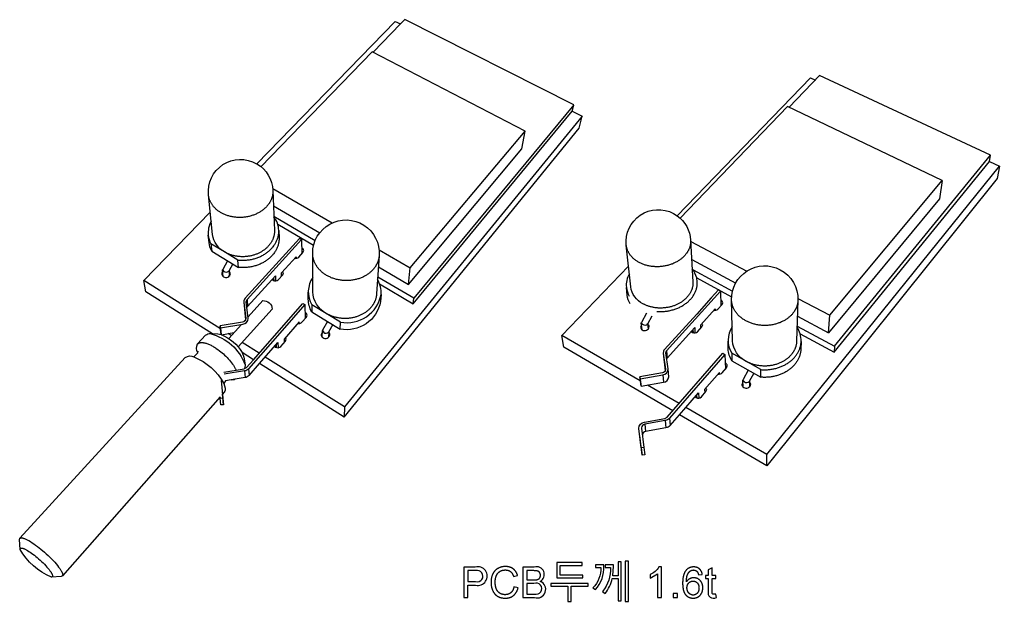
# Model space of a CAD drawing. Header units: millimetres. Extents: x 1 to 126, y -24 to 75.
# Drawn here: x 0.6 to 80.4, y 27.7 to 75 of the extents above; entities that cross this region are included whole.
import ezdxf

# ---------------------------------------------------------------- set-up
doc = ezdxf.new("R2010")
doc.units = ezdxf.units.MM
doc.header["$MEASUREMENT"] = 0
doc.layers.add('PCB도면', color=18, linetype='Continuous', true_color=0x000000)

msp = doc.modelspace()

# ---------------------------------------------------------------- linework, layer by layer
at = {"layer": 'PCB도면', "color": 18, "lineweight": -3, "true_color": 0x000000}
for p, q in [((66.973, 48.456), (79.691, 64.015)), ((79.604, 63.502), (80.413, 63.124)), ((21.209, 61.29), (26.051, 58.501)), ((21.27, 59.885), (25.035, 57.697)), ((21.305, 59.039), (24.671, 57.072)), ((21.618, 58.392), (24.541, 56.679)), ((23.562, 57.145), (23.577, 55.997)), ((55.262, 57), (59.827, 54.573)), ((17.959, 55.162), (17.624, 54.566)), ((55.343, 55.532), (58.926, 53.608)), ((17.177, 54.132), (17.125, 54.673)), ((17.637, 54.588), (17.674, 54.178)), ((55.453, 54.675), (58.666, 52.941)), ((16.949, 49.884), (10.708, 53.807)), ((21.192, 53.933), (21.196, 53.857)), ((21.28, 54.031), (21.29, 53.799)), ((55.752, 54.029), (58.595, 52.489)), ((57.68, 52.952), (57.719, 51.759)), ((18.851, 52.062), (18.994, 50.622)), ((19.119, 52.264), (19.161, 51.693)), ((32.663, 51.921), (32.712, 52.375)), ((64.001, 52.353), (66.586, 50.978)), ((23.834, 51.848), (23.845, 50.712)), ((18.861, 50.469), (18.99, 50.612)), ((51.295, 49.806), (51.239, 50.362)), ((52.1, 50.916), (51.746, 50.262)), ((63.958, 50.906), (66.501, 49.541)), ((17.03, 49.404), (18.05, 49.57)), ((17.625, 49.099), (18.652, 50.237)), ((25.246, 49.2), (25.251, 49.733)), ((26.11, 50.221), (25.755, 49.598)), ((55.351, 49.715), (55.356, 49.62)), ((55.439, 49.814), (55.453, 49.564)), ((17.832, 49.329), (17.572, 49.492)), ((20.103, 47.902), (18.728, 48.766)), ((51.158, 45.633), (44.769, 49.348)), ((64.185, 49.462), (66.942, 47.969)), ((19.634, 47.368), (18.722, 47.944)), ((21.387, 48.479), (21.389, 48.428)), ((21.477, 48.583), (21.487, 48.366)), ((53.297, 48.099), (53.347, 47.487)), ((27.053, 43.533), (20.605, 47.586)), ((53.031, 47.896), (53.193, 46.471)), ((53.081, 47.301), (53.081, 47.301)), ((58.052, 47.793), (58.088, 46.599)), ((18.911, 46.45), (18.956, 45.905)), ((27.022, 42.701), (20.136, 47.051)), ((52.99, 46.132), (53.042, 45.525)), ((57.446, 46.146), (57.446, 46.145)), ((59.53, 45.15), (59.522, 45.705)), ((60.403, 46.265), (60.034, 45.581)), ((60.043, 45.598), (60.047, 45.157)), ((54.315, 43.798), (51.744, 45.293)), ((17.144, 44.239), (16.929, 44.216)), ((55.647, 44.387), (55.651, 44.313)), ((55.739, 44.492), (55.752, 44.253)), ((61.459, 39.644), (54.861, 43.48)), ((53.194, 42.415), (53.246, 41.818)), ((61.453, 38.723), (54.341, 42.881)), ((51.527, 42.11), (51.591, 41.515)), ((51.235, 40.186), (51.301, 39.597))]:
    msp.add_line(p, q, dxfattribs=at)
for points in [[(45.729, 68.104), (31.958, 75.048), (31.615, 74.693), (29.394, 72.396)], [(19.926, 63.299), (31.196, 74.905), (31.615, 74.693)], [(29.875, 56.299), (32.4, 54.845), (41.775, 65.975), (29.31, 72.439), (20.248, 63.073)], [(54.165, 59.082), (65.014, 70.321), (65.419, 70.132)], [(63.933, 50.098), (66.973, 48.456), (66.942, 47.969), (79.604, 63.503), (79.691, 64.015), (65.768, 70.496), (63.292, 67.918)], [(29.916, 53.53), (32.663, 51.921), (45.614, 67.607), (45.729, 68.104), (32.712, 52.375), (29.763, 54.098)], [(75.739, 61.961), (63.15, 67.986), (54.398, 58.893)], [(45.614, 67.607), (46.414, 67.202), (27.053, 43.533), (27.022, 42.701), (46.177, 66.226), (46.414, 67.202)], [(32.264, 53.497), (41.497, 64.539), (41.775, 65.975)], [(16.29, 49.481), (10.872, 52.902), (10.708, 53.807), (16.119, 59.379)], [(18.371, 55.477), (17.267, 56.144), (16.173, 56.805), (16.236, 56.206), (18.418, 54.883)], [(21.93, 54.175), (21.921, 54.437), (23.105, 55.746), (23.108, 55.618)], [(29.819, 54.918), (32.264, 53.497), (32.4, 54.845)], [(53.794, 43.201), (44.933, 48.382), (44.769, 49.348), (50.198, 54.973)], [(19.11, 51.611), (19.161, 51.693), (21.43, 54.195), (21.447, 53.777)], [(56.091, 49.942), (56.078, 50.2), (57.248, 51.503), (57.253, 51.379)], [(23.362, 50.308), (23.359, 50.445), (22.137, 49.048), (22.147, 48.767)], [(53.305, 47.425), (53.347, 47.487), (55.588, 49.979), (55.612, 49.545)], [(19.288, 46.083), (20.136, 47.051), (21.631, 48.758), (21.648, 48.343)], [(64.26, 48.858), (64.237, 48.234), (64.234, 48.175), (64.229, 48.116), (64.223, 48.056), (64.214, 47.997), (64.204, 47.937), (64.191, 47.878), (64.177, 47.819), (64.16, 47.759), (64.142, 47.7), (64.122, 47.641), (64.1, 47.583), (64.076, 47.525), (64.05, 47.467), (64.022, 47.41), (63.992, 47.353), (63.961, 47.297), (63.927, 47.241), (63.892, 47.186), (63.855, 47.132), (63.817, 47.079), (63.776, 47.027), (63.735, 46.976), (63.691, 46.925), (63.646, 46.876), (63.6, 46.828), (63.552, 46.78), (63.503, 46.734), (63.452, 46.689), (63.4, 46.646), (63.348, 46.603), (63.294, 46.562), (63.239, 46.522), (63.182, 46.483), (63.125, 46.445), (63.066, 46.409), (63.005, 46.373), (62.943, 46.338), (62.88, 46.305), (62.815, 46.272), (62.75, 46.241), (62.683, 46.211), (62.615, 46.183), (62.545, 46.156), (62.475, 46.13), (62.404, 46.106), (62.333, 46.083), (62.26, 46.062), (62.187, 46.042), (62.113, 46.024), (62.038, 46.008), (61.963, 45.993), (61.888, 45.979), (61.812, 45.967), (61.736, 45.957), (61.66, 45.948), (61.584, 45.941), (61.508, 45.936), (61.431, 45.932), (61.355, 45.93), (61.28, 45.929), (61.204, 45.93), (61.129, 45.932), (61.054, 45.936), (60.98, 45.942)], [(14.794, 47.595), (15.106, 47.935), (15.144, 48.066)], [(57.608, 46.194), (57.603, 46.327), (56.397, 44.934), (56.411, 44.658)], [(17.001, 45.686), (17.144, 44.239), (17.203, 43.704), (17.118, 44.575)], [(17.203, 43.704), (16.99, 43.681), (16.929, 44.216), (16.916, 44.346), (4.067, 29.764)], [(53.578, 42.001), (54.341, 42.881), (55.892, 44.669), (55.916, 44.234)]]:
    msp.add_lwpolyline(points, dxfattribs=at)
for points in [[(17.267, 56.144, -0.236445), (16.309, 57.545), (15.975, 60.773, -0.612074), (19.888, 63.32), (19.925, 63.298, -0.253881), (21.22, 61.129), (21.351, 57.894), (21.352, 57.849), (21.352, 57.804), (21.351, 57.759), (21.348, 57.713), (21.344, 57.668), (21.339, 57.624), (21.333, 57.579), (21.325, 57.535), (21.316, 57.49), (21.307, 57.446), (21.296, 57.403), (21.283, 57.36), (21.27, 57.317), (21.256, 57.274), (21.24, 57.232), (21.224, 57.19), (21.206, 57.149), (21.188, 57.108), (21.168, 57.068), (21.148, 57.028), (21.127, 56.989), (21.104, 56.951), (21.081, 56.913), (21.057, 56.875), (21.033, 56.838), (21.007, 56.802), (20.981, 56.767), (20.955, 56.732), (20.927, 56.697), (20.899, 56.664), (20.87, 56.631), (20.841, 56.599), (20.807, 56.562), (20.771, 56.526), (20.734, 56.49), (20.695, 56.454), (20.655, 56.419), (20.614, 56.384), (20.571, 56.35), (20.528, 56.316), (20.482, 56.283), (20.436, 56.251), (20.388, 56.219), (20.339, 56.188), (20.289, 56.157), (20.238, 56.127), (20.185, 56.099), (20.132, 56.071), (20.077, 56.044), (20.021, 56.018), (19.964, 55.993), (19.906, 55.969), (19.847, 55.946), (19.787, 55.924), (19.727, 55.903), (19.666, 55.884), (19.603, 55.866), (19.541, 55.849), (19.477, 55.833), (19.413, 55.818), (19.349, 55.805), (19.284, 55.794), (19.219, 55.783), (19.153, 55.774), (19.087, 55.766), (19.021, 55.76), (18.955, 55.755), (18.889, 55.751), (18.823, 55.749), (18.757, 55.748), (18.692, 55.749), (18.626, 55.751), (18.561, 55.754), (18.496, 55.759), (18.432, 55.765), (18.368, 55.772), (18.305, 55.781), (18.242, 55.79), (18.18, 55.801), (18.119, 55.814), (18.058, 55.827), (17.999, 55.841), (17.94, 55.857), (17.882, 55.874), (17.825, 55.891), (17.769, 55.91), (17.713, 55.93), (17.659, 55.95), (17.606, 55.972), (17.555, 55.994), (17.504, 56.017), (17.454, 56.041), (17.406, 56.066), (17.358, 56.091), (17.312, 56.117)], [(54.165, 59.082, -0.227068), (55.257, 57.09), (55.257, 57.09), (55.443, 53.701), (55.444, 53.658), (55.445, 53.614), (55.444, 53.57), (55.442, 53.527), (55.439, 53.483), (55.435, 53.44), (55.429, 53.397), (55.422, 53.353), (55.414, 53.311), (55.405, 53.268), (55.394, 53.226), (55.383, 53.184), (55.37, 53.142), (55.356, 53.101), (55.342, 53.06), (55.326, 53.019), (55.309, 52.979), (55.291, 52.939), (55.272, 52.9), (55.253, 52.861), (55.232, 52.823), (55.211, 52.785), (55.188, 52.748), (55.165, 52.711), (55.141, 52.675), (55.116, 52.64), (55.091, 52.605), (55.065, 52.571), (55.038, 52.537), (55.011, 52.504), (54.983, 52.472), (54.954, 52.44), (54.92, 52.404), (54.885, 52.368), (54.848, 52.332), (54.81, 52.296), (54.77, 52.261), (54.73, 52.227), (54.687, 52.192), (54.644, 52.159), (54.599, 52.125), (54.553, 52.093), (54.506, 52.061), (54.457, 52.029), (54.407, 51.999), (54.356, 51.969), (54.304, 51.94), (54.251, 51.911), (54.196, 51.884), (54.14, 51.858), (54.083, 51.832), (54.026, 51.807), (53.967, 51.784), (53.907, 51.761), (53.847, 51.74), (53.785, 51.72), (53.723, 51.701), (53.66, 51.683), (53.597, 51.666), (53.533, 51.651), (53.468, 51.637), (53.403, 51.624), (53.338, 51.613), (53.272, 51.602), (53.206, 51.594), (53.14, 51.586), (53.074, 51.58), (53.007, 51.575), (52.941, 51.572), (52.875, 51.569), (52.809, 51.569), (52.743, 51.569), (52.677, 51.571), (52.612, 51.574), (52.547, 51.579), (52.483, 51.584), (52.419, 51.591), (52.356, 51.6), (52.293, 51.609), (52.231, 51.62), (52.17, 51.631), (52.11, 51.644), (52.05, 51.658), (51.992, 51.673), (51.934, 51.689), (51.877, 51.706), (51.821, 51.724), (51.767, 51.743), (51.713, 51.763), (51.66, 51.784), (51.609, 51.805), (51.559, 51.827), (51.509, 51.85), (51.461, 51.874), (51.414, 51.898), (51.369, 51.923, -0.244946), (50.376, 53.296), (50.017, 56.681, -0.600127), (53.854, 59.273)], [(24.463, 56.026), (24.463, 56.027, -1.034409), (29.881, 55.853), (29.671, 52.722), (29.668, 52.683), (29.664, 52.645), (29.659, 52.606), (29.654, 52.568), (29.647, 52.529), (29.64, 52.491), (29.632, 52.454), (29.623, 52.416), (29.614, 52.379), (29.604, 52.342), (29.592, 52.305), (29.581, 52.269), (29.568, 52.233), (29.555, 52.197), (29.541, 52.162), (29.526, 52.127), (29.511, 52.092), (29.495, 52.058), (29.478, 52.024), (29.461, 51.991), (29.443, 51.958), (29.425, 51.925), (29.406, 51.893), (29.386, 51.861), (29.366, 51.83), (29.346, 51.799), (29.325, 51.769), (29.303, 51.739), (29.281, 51.709), (29.259, 51.68), (29.213, 51.624), (29.179, 51.585), (29.144, 51.546), (29.108, 51.508), (29.07, 51.47), (29.031, 51.433), (28.99, 51.396), (28.948, 51.359), (28.905, 51.323), (28.86, 51.288), (28.814, 51.253), (28.766, 51.22), (28.718, 51.186), (28.667, 51.154), (28.616, 51.122), (28.563, 51.092), (28.51, 51.062), (28.454, 51.033), (28.398, 51.006), (28.341, 50.979), (28.283, 50.953), (28.223, 50.929), (28.163, 50.906), (28.101, 50.884), (28.039, 50.863), (27.976, 50.844), (27.912, 50.826), (27.847, 50.809), (27.782, 50.794), (27.717, 50.78), (27.65, 50.767), (27.584, 50.756), (27.516, 50.746), (27.449, 50.738), (27.381, 50.731), (27.313, 50.726), (27.246, 50.722), (27.178, 50.72), (27.11, 50.719), (27.042, 50.72), (26.974, 50.722), (26.907, 50.725), (26.84, 50.73), (26.773, 50.737), (26.707, 50.744), (26.641, 50.753), (26.576, 50.764), (26.511, 50.776), (26.447, 50.789), (26.384, 50.803), (26.322, 50.818), (26.26, 50.835), (26.2, 50.853), (26.14, 50.871), (26.081, 50.891), (26.023, 50.912), (25.966, 50.934), (25.91, 50.957), (25.856, 50.981), (25.802, 51.005), (25.75, 51.031), (25.698, 51.057), (25.648, 51.084), (25.599, 51.111), (25.551, 51.14, -0.263163), (24.468, 52.892)], [(62.555, 54.694, -0.287051), (64, 52.213), (63.894, 48.882), (63.892, 48.843), (63.89, 48.804), (63.886, 48.765), (63.882, 48.727), (63.877, 48.689), (63.87, 48.651), (63.863, 48.613), (63.856, 48.575), (63.847, 48.537), (63.838, 48.5), (63.827, 48.463), (63.816, 48.427), (63.804, 48.39), (63.792, 48.354), (63.779, 48.319), (63.764, 48.283), (63.75, 48.248), (63.734, 48.214), (63.718, 48.18), (63.701, 48.146), (63.684, 48.112), (63.666, 48.079), (63.647, 48.047), (63.628, 48.015), (63.608, 47.983), (63.587, 47.952), (63.566, 47.921), (63.545, 47.891), (63.523, 47.861), (63.501, 47.832), (63.478, 47.803), (63.454, 47.774), (63.421, 47.736), (63.387, 47.697), (63.351, 47.659), (63.314, 47.622), (63.275, 47.585), (63.235, 47.548), (63.194, 47.511), (63.151, 47.475), (63.107, 47.44), (63.061, 47.405), (63.014, 47.371), (62.966, 47.338), (62.916, 47.306), (62.865, 47.274), (62.813, 47.243), (62.76, 47.213), (62.705, 47.184), (62.649, 47.155), (62.592, 47.128), (62.534, 47.102), (62.475, 47.077), (62.414, 47.053), (62.353, 47.031), (62.291, 47.009), (62.228, 46.989), (62.164, 46.97), (62.1, 46.952), (62.035, 46.936), (61.969, 46.921), (61.903, 46.908), (61.836, 46.895), (61.769, 46.884), (61.701, 46.875), (61.633, 46.867), (61.565, 46.86), (61.497, 46.855), (61.429, 46.852), (61.361, 46.849), (61.293, 46.848), (61.225, 46.849), (61.157, 46.851), (61.09, 46.854), (61.023, 46.859), (60.956, 46.865), (60.89, 46.873), (60.824, 46.881), (60.759, 46.891), (60.695, 46.903), (60.631, 46.915), (60.568, 46.929), (60.506, 46.944), (60.445, 46.96), (60.384, 46.977), (60.325, 46.995), (60.266, 47.014), (60.209, 47.034), (60.152, 47.055), (60.097, 47.077), (60.043, 47.1), (59.989, 47.124), (59.937, 47.148), (59.887, 47.173), (59.837, 47.199), (59.788, 47.225, -0.2666), (58.667, 48.904), (58.589, 52.236, -0.572134)], [(3.235, 29.89, -0.638768), (3.171, 29.674, -0.166256), (0.627, 31.931), (0.626, 31.936), (0.626, 31.941), (0.627, 31.946), (0.627, 31.95), (0.627, 31.955), (0.627, 31.957), (0.628, 31.959), (0.628, 31.962), (0.628, 31.964), (0.629, 31.966), (0.629, 31.968), (0.63, 31.97), (0.63, 31.972), (0.631, 31.974), (0.631, 31.976), (0.632, 31.978), (0.633, 31.98), (0.633, 31.982), (0.634, 31.984), (0.635, 31.986), (0.636, 31.987), (0.637, 31.989), (0.638, 31.991), (0.639, 31.993), (0.64, 31.994), (0.641, 31.996), (0.642, 31.998), (0.643, 31.999), (0.644, 32.001), (0.645, 32.002), (0.646, 32.004), (0.648, 32.005), (0.649, 32.007), (0.65, 32.008), (0.652, 32.01), (0.653, 32.011), (0.655, 32.012), (0.656, 32.014), (0.658, 32.015), (0.66, 32.016), (0.661, 32.017), (0.663, 32.018), (0.665, 32.019), (0.667, 32.02), (0.668, 32.021), (0.67, 32.022), (0.672, 32.023), (0.674, 32.024), (0.676, 32.025), (0.678, 32.026), (0.681, 32.027), (0.683, 32.028), (0.685, 32.028), (0.687, 32.029), (0.689, 32.03), (0.692, 32.03), (0.694, 32.031), (0.697, 32.031), (0.699, 32.032), (0.702, 32.032), (0.704, 32.033), (0.709, 32.033), (0.715, 32.034), (0.72, 32.034), (0.726, 32.035), (0.732, 32.035), (0.738, 32.035), (0.745, 32.034), (0.751, 32.034), (0.758, 32.033), (0.765, 32.033), (0.772, 32.032), (0.779, 32.031), (0.786, 32.029), (0.802, 32.027), (0.818, 32.023), (0.834, 32.019), (0.852, 32.014), (0.87, 32.008), (0.888, 32.002), (0.908, 31.994), (0.927, 31.987), (0.948, 31.978), (0.991, 31.96), (1.036, 31.939), (1.082, 31.915), (1.131, 31.889), (1.182, 31.861), (1.234, 31.83), (1.341, 31.764), (1.452, 31.69), (1.564, 31.611), (1.677, 31.528), (1.789, 31.443), (1.902, 31.353), (2.018, 31.257), (2.137, 31.154), (2.257, 31.047), (2.377, 30.937), (2.493, 30.824), (2.606, 30.711), (2.714, 30.598), (2.814, 30.488), (2.905, 30.382), (2.987, 30.281), (3.024, 30.233), (3.058, 30.187), (3.089, 30.142), (3.118, 30.1), (3.144, 30.06), (3.168, 30.021), (3.189, 29.985), (3.206, 29.951), (3.215, 29.935), (3.222, 29.919), (3.229, 29.904)]]:
    msp.add_lwpolyline(points, format="xyb", close=True, dxfattribs=at)
for points in [[(61.459, 39.644), (80.413, 63.124), (80.232, 62.115), (61.453, 38.723)], [(66.586, 50.978), (75.739, 61.961), (75.534, 60.473), (66.501, 49.541)], [(58.621, 47.263), (60.98, 45.942), (60.981, 46.56), (58.606, 47.885)]]:
    msp.add_lwpolyline(points, close=True, dxfattribs=at)
for points in [[(16.196, 58.638, 0.154982), (15.957, 57.497, 0.096295), (16.173, 56.805)], [(21.704, 57.896), (21.726, 57.293), (21.727, 57.232), (21.726, 57.171), (21.723, 57.11), (21.719, 57.048), (21.711, 56.986), (21.702, 56.924), (21.691, 56.862), (21.678, 56.8), (21.662, 56.738), (21.644, 56.676), (21.624, 56.614), (21.602, 56.553), (21.578, 56.492), (21.552, 56.431), (21.523, 56.371), (21.493, 56.311), (21.46, 56.252), (21.426, 56.194), (21.389, 56.137), (21.351, 56.08), (21.311, 56.024), (21.269, 55.969), (21.225, 55.916), (21.179, 55.863), (21.132, 55.811), (21.084, 55.761), (21.033, 55.712), (20.982, 55.664), (20.929, 55.617), (20.875, 55.572), (20.819, 55.528), (20.763, 55.485), (20.705, 55.444), (20.645, 55.403), (20.584, 55.364), (20.521, 55.326), (20.457, 55.289), (20.391, 55.253), (20.324, 55.219), (20.256, 55.186), (20.186, 55.154), (20.115, 55.124), (20.043, 55.095), (19.97, 55.068), (19.896, 55.042), (19.82, 55.018), (19.745, 54.996), (19.668, 54.975), (19.591, 54.956), (19.513, 54.939), (19.435, 54.924), (19.356, 54.91), (19.277, 54.898), (19.198, 54.888), (19.119, 54.88), (19.04, 54.873), (18.961, 54.868), (18.882, 54.865), (18.804, 54.864), (18.726, 54.865), (18.648, 54.867), (18.571, 54.871), (18.494, 54.876), (18.418, 54.883), (18.371, 55.477), (18.447, 55.47), (18.524, 55.464), (18.602, 55.46), (18.681, 55.458), (18.759, 55.458), (18.838, 55.459), (18.918, 55.462), (18.997, 55.467), (19.077, 55.473), (19.157, 55.482), (19.237, 55.492), (19.316, 55.504), (19.395, 55.517), (19.474, 55.533), (19.552, 55.55), (19.63, 55.569), (19.707, 55.59), (19.784, 55.612), (19.86, 55.636), (19.934, 55.662), (20.008, 55.689), (20.081, 55.718), (20.152, 55.749), (20.223, 55.78), (20.292, 55.814), (20.359, 55.848), (20.425, 55.884), (20.49, 55.921), (20.553, 55.96), (20.615, 55.999), (20.675, 56.04), (20.733, 56.081), (20.79, 56.124), (20.846, 56.168), (20.901, 56.213), (20.954, 56.26), (21.006, 56.308), (21.057, 56.358), (21.106, 56.408), (21.153, 56.46), (21.199, 56.513), (21.243, 56.567), (21.286, 56.622), (21.326, 56.678), (21.365, 56.735), (21.402, 56.793), (21.437, 56.851), (21.469, 56.911), (21.5, 56.97), (21.529, 57.031), (21.555, 57.092), (21.58, 57.153), (21.602, 57.215), (21.622, 57.277), (21.64, 57.339), (21.655, 57.401), (21.669, 57.464), (21.68, 57.526), (21.69, 57.588), (21.697, 57.65), (21.702, 57.712), (21.705, 57.774), (21.705, 57.835), (21.704, 57.896, 0.154125), (21.307, 58.99)], [(16.236, 56.206, -0.095973), (16.022, 56.896), (15.957, 57.497)], [(16.954, 49.963), (18.777, 50.258, 0.386112), (19.212, 50.723), (19.21, 50.738), (19.056, 52.083), (19.055, 52.091), (19.119, 52.264), (23.562, 57.145), (23.402, 57.239), (18.956, 52.364, 0.208628), (18.85, 52.074), (18.851, 52.062), (19.004, 50.717), (19.004, 50.709, -0.387007), (18.744, 50.429), (16.923, 50.134), (16.954, 49.963), (17.012, 49.41), (16.982, 49.573), (16.923, 50.134)], [(22.998, 55.627, 0.266828), (23.323, 55.716), (23.674, 56.105), (23.732, 56.249, 0.301443), (23.571, 56.458)], [(17.53, 55.422), (17.135, 54.719), (17.125, 54.672), (17.217, 54.556, 0.343295), (17.624, 54.566), (17.634, 54.613)], [(17.139, 54.53, 0.507339), (17.191, 54.124, 0.565958), (17.755, 54.386, 0.230347), (17.632, 54.58)], [(21.16, 53.898), (21.241, 53.823, 0.341145), (21.662, 53.878), (22.021, 54.275), (22.08, 54.429), (22.03, 54.558)], [(50.263, 54.361, 0.158745), (50.022, 53.249, 0.104211), (50.255, 52.544)], [(52.491, 51.297), (52.568, 51.292), (52.645, 51.288), (52.723, 51.286), (52.802, 51.285), (52.881, 51.286), (52.96, 51.289), (53.04, 51.294), (53.12, 51.3), (53.2, 51.308), (53.28, 51.318), (53.359, 51.329), (53.439, 51.342), (53.518, 51.357), (53.597, 51.374), (53.675, 51.392), (53.753, 51.412), (53.83, 51.434), (53.906, 51.457), (53.982, 51.482), (54.056, 51.508), (54.13, 51.536), (54.202, 51.566), (54.273, 51.597), (54.343, 51.629), (54.412, 51.663), (54.479, 51.698), (54.545, 51.734), (54.61, 51.771), (54.672, 51.809), (54.734, 51.849), (54.793, 51.889), (54.851, 51.931), (54.907, 51.973), (54.963, 52.017), (55.017, 52.063), (55.07, 52.109), (55.121, 52.157), (55.171, 52.206), (55.219, 52.256), (55.266, 52.307), (55.311, 52.359), (55.355, 52.412), (55.397, 52.467), (55.436, 52.522), (55.474, 52.578), (55.51, 52.634), (55.544, 52.692), (55.576, 52.75), (55.606, 52.809), (55.634, 52.868), (55.66, 52.927), (55.683, 52.987), (55.705, 53.048), (55.724, 53.108), (55.741, 53.169), (55.756, 53.23), (55.768, 53.29), (55.779, 53.351), (55.787, 53.412), (55.794, 53.472), (55.798, 53.532), (55.8, 53.592), (55.8, 53.651), (55.798, 53.71), (55.752, 54.029), (55.752, 54.029, 0.110047), (55.384, 54.767)], [(24.389, 51.264), (25.668, 50.489), (26.709, 49.858), (26.726, 50.43, 0.41616), (30.034, 52.684, 0.15065), (29.749, 53.889)], [(26.726, 50.43), (25.551, 51.14), (24.387, 51.843), (24.389, 51.264, -0.128293), (24.108, 52.294), (24.104, 52.877)], [(50.324, 51.911, -0.103834), (50.092, 52.614), (50.022, 53.249)], [(51.221, 45.199), (51.157, 45.805), (52.99, 46.132, 0.382174), (53.419, 46.592), (53.417, 46.611), (53.237, 47.92), (53.236, 47.931), (53.297, 48.099), (57.68, 52.952), (57.517, 53.041), (56.932, 52.395), (55.748, 51.086), (53.131, 48.193, 0.209528), (53.029, 47.913), (53.031, 47.896), (53.209, 46.586), (53.211, 46.575, -0.3829), (52.953, 46.299), (51.122, 45.972)], [(17.221, 46.355), (18.876, 46.629), (18.921, 46.639), (19.077, 46.737), (19.634, 47.369), (23.668, 51.948), (23.834, 51.848), (21.984, 49.744), (19.246, 46.63, -0.171731), (18.911, 46.45), (17.253, 46.176)], [(19.198, 50.843), (20.398, 52.173, -0.429357), (21.161, 51.489), (18.403, 48.402)], [(30.034, 52.684), (29.992, 52.101, -0.416528), (26.709, 49.858)], [(57.142, 51.385, 0.259556), (57.468, 51.479), (57.815, 51.866), (57.87, 52.008, 0.304097), (57.704, 52.209)], [(23.248, 50.318, 0.274537), (23.585, 50.413), (23.947, 50.828), (24.006, 50.981, 0.298746), (23.84, 51.205)], [(51.659, 51.164), (51.247, 50.402), (51.239, 50.362), (51.335, 50.251, 0.327548), (51.746, 50.262), (51.754, 50.301), (51.796, 49.855)], [(25.668, 50.489), (25.263, 49.778), (25.251, 49.735), (25.359, 49.588, 0.356194), (25.755, 49.598), (25.764, 49.621)], [(55.312, 49.672), (55.405, 49.586, 0.330925), (55.828, 49.648), (56.182, 50.044), (56.239, 50.195), (56.186, 50.32)], [(25.25, 49.625), (25.146, 49.413, 0.2644), (25.295, 49.165, 0.548356), (25.865, 49.404, 0.220422), (25.766, 49.618), (25.759, 49.194)], [(51.256, 50.194), (51.175, 49.989, 0.244889), (51.313, 49.794, 0.549554), (51.878, 50.059, 0.229315), (51.759, 50.244)], [(60.981, 46.56), (61.056, 46.554), (61.131, 46.55), (61.206, 46.548), (61.282, 46.547), (61.359, 46.548), (61.435, 46.55), (61.512, 46.554), (61.588, 46.559), (61.665, 46.567), (61.742, 46.575), (61.818, 46.585), (61.895, 46.597), (61.97, 46.611), (62.046, 46.626), (62.121, 46.643), (62.195, 46.661), (62.269, 46.681), (62.342, 46.702), (62.415, 46.725), (62.486, 46.749), (62.557, 46.775), (62.626, 46.802), (62.695, 46.83), (62.762, 46.86), (62.828, 46.891), (62.893, 46.924), (62.957, 46.957), (63.019, 46.992), (63.08, 47.028), (63.14, 47.065), (63.198, 47.103), (63.255, 47.142), (63.31, 47.182), (63.364, 47.223), (63.417, 47.266), (63.469, 47.309), (63.52, 47.355), (63.57, 47.401), (63.618, 47.448), (63.665, 47.497), (63.71, 47.546), (63.754, 47.597), (63.796, 47.648), (63.836, 47.701), (63.875, 47.754), (63.912, 47.808), (63.948, 47.863), (63.981, 47.918), (64.013, 47.975), (64.043, 48.032), (64.071, 48.089), (64.097, 48.147), (64.121, 48.205), (64.144, 48.264), (64.164, 48.323), (64.182, 48.382), (64.199, 48.442), (64.213, 48.501), (64.226, 48.561), (64.236, 48.621), (64.245, 48.68), (64.252, 48.74), (64.257, 48.799), (64.26, 48.858, 0.15412), (63.93, 50.018)], [(15.106, 47.935, -0.287481), (15.086, 48.646), (15.092, 48.652), (15.097, 48.657), (15.103, 48.663), (15.109, 48.668), (15.115, 48.673), (15.121, 48.678), (15.128, 48.683), (15.134, 48.688), (15.141, 48.693), (15.148, 48.698), (15.155, 48.702), (15.162, 48.707), (15.17, 48.711), (15.178, 48.715), (15.185, 48.719), (15.194, 48.723), (15.202, 48.726), (15.21, 48.73), (15.219, 48.733), (15.228, 48.736), (15.236, 48.739), (15.246, 48.742), (15.255, 48.745), (15.264, 48.747), (15.274, 48.75), (15.284, 48.752), (15.294, 48.754), (15.304, 48.756), (15.315, 48.757), (15.325, 48.759), (15.336, 48.76), (15.347, 48.761), (15.369, 48.763), (15.392, 48.764), (15.416, 48.765), (15.44, 48.765), (15.465, 48.764), (15.491, 48.762), (15.517, 48.759), (15.544, 48.756), (15.572, 48.752), (15.6, 48.747), (15.629, 48.742), (15.658, 48.735), (15.688, 48.728), (15.718, 48.721), (15.749, 48.712), (15.78, 48.703), (15.844, 48.682), (15.909, 48.659), (15.976, 48.632), (16.044, 48.603), (16.113, 48.572), (16.183, 48.538), (16.253, 48.501), (16.324, 48.463), (16.394, 48.422), (16.465, 48.379), (16.535, 48.335), (16.605, 48.29), (16.743, 48.194), (16.877, 48.095), (16.98, 48.014), (17.083, 47.928), (17.187, 47.837), (17.29, 47.743), (17.392, 47.644), (17.492, 47.543), (17.589, 47.44), (17.681, 47.334), (17.77, 47.228), (17.853, 47.121), (17.93, 47.015), (17.966, 46.963), (18.001, 46.911), (18.034, 46.859), (18.065, 46.808), (18.095, 46.758), (18.122, 46.708), (18.148, 46.66), (18.172, 46.612), (18.194, 46.565), (18.214, 46.519)], [(15.086, 48.646), (15.744, 49.365, -0.224047), (16.124, 49.488, -0.246024), (18.953, 46.955), (18.959, 46.897), (18.92, 46.639)], [(16.124, 49.488), (16.746, 49.461), (17.012, 49.41), (17.013, 49.409, -0.166119), (18.722, 47.944), (18.859, 47.57), (18.953, 46.955)], [(21.365, 48.454), (21.436, 48.392, 0.352304), (21.87, 48.45), (22.241, 48.875), (22.302, 49.039), (22.25, 49.176)], [(58.621, 47.263, -0.131591), (58.319, 48.259), (58.302, 48.884)], [(0.615, 32.827), (14.088, 47.555, -0.286294), (14.794, 47.595, -0.171442), (17.214, 45.431), (17.33, 45.05, -0.213269), (17.251, 44.727), (17.111, 44.568)], [(51.451, 40.213), (51.235, 40.186), (51.046, 41.78), (51.045, 41.782, -0.39049), (51.491, 42.285), (53.156, 42.589), (53.356, 42.699), (57.883, 47.887), (58.052, 47.793), (56.229, 45.699), (53.528, 42.598, -0.168364), (53.194, 42.415), (51.527, 42.11, 0.3897), (51.26, 41.809), (51.26, 41.807), (51.451, 40.213), (51.516, 39.624), (51.301, 39.597), (51.112, 41.186), (51.112, 41.19)], [(19.246, 46.63), (19.288, 46.083, -0.17207), (18.956, 45.905), (17.815, 45.715), (17.35, 45.638), (17.214, 45.431)], [(51.157, 45.805), (51.122, 45.972), (51.187, 45.365), (51.221, 45.199), (53.042, 45.525, 0.382119), (53.469, 45.983), (53.419, 46.592)], [(57.494, 46.201, 0.267267), (57.831, 46.302), (58.188, 46.715), (58.245, 46.866, 0.301699), (58.074, 47.081)], [(59.949, 46.519), (59.531, 45.745), (59.522, 45.707), (59.633, 45.57, 0.341106), (60.034, 45.581), (60.043, 45.617)], [(59.524, 45.566), (59.423, 45.356, 0.267318), (59.579, 45.117, 0.539207), (60.149, 45.365, 0.224282), (60.044, 45.572)], [(55.617, 44.352), (55.702, 44.277, 0.341934), (56.139, 44.343), (56.505, 44.767), (56.564, 44.928), (56.508, 45.063)], [(53.528, 42.598), (53.578, 42.001, -0.168738), (53.246, 41.818), (51.591, 41.515, 0.386599), (51.325, 41.217)], [(0.627, 31.931), (0.585, 32.723), (0.615, 32.827), (0.616, 32.829), (0.618, 32.83), (0.62, 32.832), (0.621, 32.834), (0.623, 32.835), (0.625, 32.837), (0.627, 32.838), (0.629, 32.84), (0.631, 32.841), (0.633, 32.843), (0.635, 32.844), (0.637, 32.845), (0.639, 32.847), (0.641, 32.848), (0.644, 32.849), (0.646, 32.85), (0.648, 32.851), (0.651, 32.852), (0.653, 32.854), (0.656, 32.855), (0.658, 32.856), (0.661, 32.857), (0.663, 32.857), (0.666, 32.858), (0.669, 32.859), (0.672, 32.86), (0.677, 32.861), (0.683, 32.863), (0.689, 32.864), (0.696, 32.865), (0.702, 32.866), (0.709, 32.866), (0.716, 32.867), (0.723, 32.867), (0.73, 32.867), (0.737, 32.867), (0.745, 32.867), (0.753, 32.867), (0.761, 32.866), (0.769, 32.865), (0.778, 32.864), (0.795, 32.862), (0.813, 32.859), (0.832, 32.855), (0.852, 32.85), (0.873, 32.845), (0.894, 32.839), (0.917, 32.832), (0.939, 32.824), (0.963, 32.816), (0.988, 32.807), (1.038, 32.786), (1.092, 32.762), (1.148, 32.736), (1.207, 32.706), (1.268, 32.674), (1.332, 32.638), (1.463, 32.56), (1.601, 32.473), (1.744, 32.377), (1.888, 32.275), (2.034, 32.167), (2.178, 32.055), (2.32, 31.941), (2.608, 31.698), (2.754, 31.568), (2.9, 31.433), (3.044, 31.295), (3.184, 31.156), (3.318, 31.016), (3.444, 30.879), (3.562, 30.744), (3.67, 30.615), (3.766, 30.493), (3.809, 30.434), (3.85, 30.378), (3.887, 30.323), (3.921, 30.271), (3.952, 30.222), (3.98, 30.175), (4.004, 30.13), (4.026, 30.088), (4.035, 30.068), (4.044, 30.048), (4.052, 30.029), (4.06, 30.011, -0.268285), (4.067, 29.764), (3.966, 29.723), (3.171, 29.674)]]:
    msp.add_lwpolyline(points, format="xyb", dxfattribs=at)
at = {"layer": 'PCB도면'}
for points in [[(37.736, 29.012, 1.29609), (37.708, 30.49), (36.768, 30.49), (36.768, 28), (37.098, 28), (37.098, 29.012)], [(42.536, 28, 0.968596), (42.998, 29.325, 0.90943), (42.521, 30.49), (41.587, 30.49), (41.587, 28)], [(48.195, 30.575), (48.195, 30.678), (47.499, 30.678), (47.499, 30.456), (47.95, 30.456, -0.200127), (47.29, 28.797), (47.505, 28.654, 0.192845)], [(48.966, 30.549), (48.966, 30.678), (48.288, 30.678), (48.288, 30.456), (48.723, 30.456, -0.193003), (48.069, 28.491), (48.288, 28.341, 0.122957), (48.869, 29.547), (49.343, 29.547), (49.343, 27.747), (49.589, 27.747), (49.589, 30.904), (49.343, 30.904), (49.343, 29.773), (48.912, 29.773)], [(52.565, 29.948), (52.565, 28), (52.871, 28), (52.871, 30.5), (52.674, 30.5, -0.155608), (51.953, 29.875), (51.953, 29.579)], [(57.307, 28.273), (57.067, 28.284), (57.015, 28.343), (56.999, 28.511), (56.999, 29.566), (57.307, 29.566), (57.307, 29.804), (56.999, 29.804), (56.999, 30.434), (56.695, 30.25), (56.695, 29.804), (56.471, 29.804), (56.471, 29.566), (56.695, 29.566), (56.695, 28.528, 0.681944), (57.351, 28.003)], [(37.742, 29.306, 1.341075), (37.735, 30.196), (37.098, 30.196), (37.098, 29.306)], [(42.536, 28.294, 1.436023), (42.492, 29.15), (41.916, 29.15), (41.916, 28.294)]]:
    msp.add_lwpolyline(points, format="xyb", close=True, dxfattribs=at)
for points in [[(40.865, 28.873), (40.856, 28.834), (40.846, 28.797), (40.835, 28.761), (40.829, 28.743), (40.823, 28.726), (40.817, 28.708), (40.81, 28.692), (40.803, 28.675), (40.796, 28.659), (40.789, 28.643), (40.782, 28.628), (40.774, 28.612), (40.766, 28.597), (40.758, 28.583), (40.749, 28.568), (40.74, 28.554), (40.731, 28.541), (40.722, 28.527), (40.713, 28.514), (40.703, 28.501), (40.693, 28.489), (40.683, 28.476), (40.673, 28.464), (40.662, 28.453), (40.651, 28.441), (40.64, 28.43), (40.628, 28.42), (40.617, 28.409), (40.605, 28.399), (40.593, 28.389), (40.581, 28.38), (40.568, 28.371), (40.556, 28.362), (40.543, 28.353), (40.53, 28.345), (40.517, 28.337), (40.504, 28.329), (40.49, 28.322), (40.477, 28.315), (40.463, 28.308), (40.449, 28.302), (40.435, 28.296), (40.421, 28.29), (40.406, 28.285), (40.392, 28.279), (40.377, 28.275), (40.362, 28.27), (40.347, 28.266), (40.332, 28.262), (40.316, 28.258), (40.301, 28.255), (40.285, 28.252), (40.269, 28.249), (40.253, 28.247), (40.237, 28.245), (40.221, 28.243), (40.204, 28.242), (40.187, 28.241), (40.17, 28.24), (40.153, 28.24), (40.136, 28.239), (40.108, 28.24), (40.08, 28.241), (40.052, 28.244), (40.024, 28.247), (39.997, 28.251), (39.97, 28.256), (39.943, 28.262), (39.917, 28.269), (39.89, 28.277), (39.864, 28.285), (39.839, 28.295), (39.813, 28.305), (39.788, 28.317), (39.763, 28.329), (39.738, 28.342), (39.713, 28.357), (39.701, 28.364), (39.689, 28.372), (39.678, 28.38), (39.666, 28.388), (39.655, 28.396), (39.644, 28.405), (39.633, 28.414), (39.622, 28.423), (39.612, 28.432), (39.601, 28.442), (39.591, 28.451), (39.581, 28.461), (39.571, 28.471), (39.562, 28.482), (39.553, 28.493), (39.543, 28.504), (39.535, 28.515), (39.526, 28.526), (39.517, 28.538), (39.509, 28.55), (39.501, 28.562), (39.493, 28.574), (39.485, 28.587), (39.478, 28.599), (39.47, 28.612), (39.463, 28.626), (39.456, 28.639), (39.45, 28.653), (39.443, 28.667), (39.437, 28.681), (39.425, 28.71), (39.413, 28.74), (39.403, 28.771), (39.393, 28.802), (39.384, 28.834), (39.376, 28.866), (39.369, 28.899), (39.362, 28.933), (39.356, 28.968), (39.35, 29.003), (39.346, 29.038), (39.342, 29.075), (39.339, 29.111), (39.336, 29.149), (39.334, 29.187), (39.333, 29.226), (39.333, 29.265), (39.333, 29.296), (39.334, 29.327), (39.336, 29.357), (39.338, 29.387), (39.341, 29.418), (39.344, 29.448), (39.348, 29.478), (39.352, 29.508), (39.358, 29.537), (39.363, 29.567), (39.37, 29.597), (39.377, 29.626), (39.384, 29.655), (39.393, 29.685), (39.402, 29.714), (39.411, 29.743), (39.421, 29.771), (39.427, 29.785), (39.432, 29.799), (39.438, 29.813), (39.444, 29.826), (39.451, 29.84), (39.457, 29.853), (39.464, 29.866), (39.471, 29.879), (39.478, 29.891), (39.486, 29.904), (39.493, 29.916), (39.501, 29.928), (39.509, 29.94), (39.518, 29.951), (39.526, 29.963), (39.535, 29.974), (39.544, 29.985), (39.553, 29.996), (39.563, 30.007), (39.572, 30.018), (39.582, 30.028), (39.592, 30.038), (39.603, 30.048), (39.613, 30.058), (39.624, 30.067), (39.635, 30.077), (39.646, 30.086), (39.658, 30.095), (39.669, 30.104), (39.681, 30.113), (39.693, 30.121), (39.706, 30.129), (39.718, 30.137), (39.731, 30.145), (39.744, 30.152), (39.757, 30.16), (39.77, 30.166), (39.784, 30.173), (39.797, 30.179), (39.811, 30.185), (39.825, 30.191), (39.839, 30.197), (39.854, 30.202), (39.868, 30.207), (39.883, 30.212), (39.898, 30.216), (39.913, 30.22), (39.928, 30.224), (39.944, 30.228), (39.96, 30.231), (39.975, 30.234), (39.991, 30.237), (40.008, 30.239), (40.024, 30.242), (40.057, 30.246), (40.091, 30.248), (40.126, 30.25), (40.162, 30.25), (40.193, 30.25), (40.223, 30.248), (40.252, 30.246), (40.267, 30.244), (40.281, 30.243), (40.295, 30.241), (40.309, 30.238), (40.323, 30.236), (40.337, 30.233), (40.351, 30.23), (40.364, 30.227), (40.377, 30.223), (40.39, 30.219), (40.403, 30.215), (40.416, 30.211), (40.428, 30.207), (40.441, 30.202), (40.453, 30.197), (40.465, 30.192), (40.477, 30.186), (40.488, 30.181), (40.5, 30.175), (40.511, 30.168), (40.523, 30.162), (40.534, 30.155), (40.544, 30.149), (40.555, 30.141), (40.566, 30.134), (40.576, 30.126), (40.586, 30.118), (40.596, 30.11), (40.606, 30.102), (40.616, 30.093), (40.626, 30.084), (40.635, 30.075), (40.644, 30.065), (40.654, 30.055), (40.663, 30.045), (40.671, 30.034), (40.68, 30.024), (40.689, 30.013), (40.697, 30.001), (40.705, 29.99), (40.713, 29.978), (40.721, 29.965), (40.729, 29.953), (40.737, 29.94), (40.744, 29.927), (40.751, 29.914), (40.766, 29.886), (40.779, 29.857), (40.792, 29.827), (40.805, 29.796), (40.816, 29.764), (40.827, 29.731), (41.152, 29.807), (41.139, 29.85), (41.132, 29.87), (41.124, 29.891), (41.117, 29.911), (41.109, 29.931), (41.101, 29.951), (41.092, 29.97), (41.083, 29.989), (41.074, 30.007), (41.065, 30.026), (41.055, 30.044), (41.045, 30.062), (41.035, 30.079), (41.024, 30.096), (41.013, 30.113), (41.002, 30.13), (40.99, 30.146), (40.978, 30.162), (40.966, 30.178), (40.954, 30.193), (40.941, 30.208), (40.928, 30.223), (40.915, 30.237), (40.901, 30.251), (40.887, 30.265), (40.873, 30.279), (40.858, 30.292), (40.843, 30.305), (40.828, 30.318), (40.813, 30.33), (40.797, 30.342), (40.781, 30.354), (40.765, 30.365), (40.748, 30.376), (40.731, 30.387), (40.714, 30.397), (40.697, 30.407), (40.68, 30.416), (40.662, 30.425), (40.644, 30.434), (40.626, 30.442), (40.608, 30.45), (40.589, 30.458), (40.57, 30.465), (40.551, 30.472), (40.532, 30.479), (40.512, 30.485), (40.493, 30.49), (40.473, 30.496), (40.452, 30.501), (40.432, 30.506), (40.411, 30.51), (40.39, 30.514), (40.369, 30.517), (40.348, 30.52), (40.326, 30.523), (40.304, 30.526), (40.282, 30.528), (40.26, 30.529), (40.215, 30.532), (40.168, 30.532), (40.128, 30.532), (40.087, 30.53), (40.047, 30.527), (40.007, 30.523), (39.968, 30.518), (39.929, 30.511), (39.891, 30.503), (39.853, 30.494), (39.815, 30.484), (39.778, 30.473), (39.741, 30.461), (39.705, 30.447), (39.669, 30.432), (39.633, 30.417), (39.598, 30.399), (39.564, 30.381), (39.53, 30.362), (39.514, 30.352), (39.497, 30.342), (39.481, 30.331), (39.466, 30.32), (39.45, 30.309), (39.435, 30.298), (39.42, 30.286), (39.405, 30.274), (39.391, 30.262), (39.376, 30.249), (39.362, 30.236), (39.348, 30.223), (39.335, 30.21), (39.321, 30.196), (39.308, 30.183), (39.295, 30.168), (39.283, 30.154), (39.27, 30.139), (39.258, 30.124), (39.246, 30.109), (39.235, 30.093), (39.223, 30.078), (39.212, 30.062), (39.201, 30.045), (39.191, 30.029), (39.18, 30.012), (39.16, 29.977), (39.141, 29.941), (39.123, 29.905), (39.106, 29.867), (39.091, 29.829), (39.076, 29.791), (39.063, 29.751), (39.051, 29.711), (39.04, 29.669), (39.03, 29.627), (39.021, 29.585), (39.014, 29.541), (39.008, 29.497), (39.002, 29.452), (38.998, 29.406), (38.996, 29.359), (38.994, 29.312), (38.993, 29.264), (38.994, 29.219), (38.995, 29.175), (38.998, 29.131), (39.001, 29.088), (39.006, 29.045), (39.012, 29.003), (39.018, 28.96), (39.026, 28.918), (39.035, 28.877), (39.044, 28.836), (39.055, 28.795), (39.067, 28.754), (39.08, 28.714), (39.093, 28.675), (39.108, 28.635), (39.124, 28.596), (39.141, 28.558), (39.159, 28.521), (39.178, 28.485), (39.198, 28.45), (39.208, 28.433), (39.218, 28.416), (39.229, 28.4), (39.24, 28.384), (39.251, 28.368), (39.263, 28.352), (39.274, 28.337), (39.286, 28.322), (39.298, 28.307), (39.311, 28.293), (39.323, 28.279), (39.336, 28.265), (39.349, 28.251), (39.362, 28.238), (39.376, 28.225), (39.39, 28.212), (39.404, 28.2), (39.418, 28.187), (39.432, 28.176), (39.447, 28.164), (39.462, 28.153), (39.477, 28.142), (39.492, 28.131), (39.508, 28.121), (39.524, 28.111), (39.54, 28.101), (39.557, 28.091), (39.573, 28.082), (39.591, 28.074), (39.608, 28.065), (39.626, 28.057), (39.644, 28.049), (39.662, 28.042), (39.681, 28.035), (39.699, 28.028), (39.719, 28.021), (39.738, 28.015), (39.758, 28.009), (39.778, 28.004), (39.798, 27.998), (39.819, 27.993), (39.84, 27.989), (39.883, 27.98), (39.926, 27.973), (39.971, 27.968), (40.018, 27.963), (40.065, 27.96), (40.114, 27.958), (40.163, 27.958), (40.212, 27.958), (40.235, 27.959), (40.259, 27.961), (40.282, 27.963), (40.305, 27.965), (40.328, 27.968), (40.35, 27.971), (40.373, 27.974), (40.395, 27.978), (40.417, 27.983), (40.438, 27.987), (40.459, 27.993), (40.481, 27.998), (40.502, 28.004), (40.522, 28.011), (40.543, 28.017), (40.563, 28.025), (40.583, 28.032), (40.602, 28.04), (40.622, 28.049), (40.641, 28.058), (40.66, 28.067), (40.679, 28.077), (40.697, 28.087), (40.716, 28.098), (40.734, 28.109), (40.752, 28.12), (40.769, 28.132), (40.787, 28.144), (40.804, 28.157), (40.821, 28.17), (40.837, 28.183), (40.854, 28.197), (40.87, 28.212), (40.886, 28.226), (40.901, 28.241), (40.916, 28.257), (40.931, 28.273), (40.945, 28.289), (40.959, 28.305), (40.973, 28.322), (40.987, 28.34), (41, 28.357), (41.013, 28.375), (41.025, 28.394), (41.037, 28.413), (41.049, 28.432), (41.061, 28.451), (41.072, 28.471), (41.083, 28.492), (41.093, 28.512), (41.103, 28.533), (41.113, 28.555), (41.123, 28.577), (41.132, 28.599), (41.141, 28.621), (41.15, 28.644), (41.166, 28.691), (41.181, 28.74), (41.194, 28.79)], [(44.362, 29.613), (46.473, 29.613), (46.473, 29.839), (44.615, 29.839), (44.615, 30.626), (46.42, 30.626), (46.42, 30.852), (44.362, 30.852)], [(49.934, 27.694), (50.184, 27.694), (50.184, 30.97), (49.934, 30.97)], [(56.206, 29.88), (56.204, 29.898), (56.201, 29.916), (56.198, 29.933), (56.194, 29.951), (56.191, 29.968), (56.187, 29.985), (56.183, 30.001), (56.178, 30.017), (56.173, 30.034), (56.168, 30.049), (56.163, 30.065), (56.157, 30.08), (56.151, 30.095), (56.145, 30.11), (56.138, 30.125), (56.131, 30.139), (56.124, 30.153), (56.116, 30.167), (56.109, 30.181), (56.1, 30.194), (56.092, 30.207), (56.083, 30.22), (56.074, 30.233), (56.065, 30.245), (56.056, 30.257), (56.046, 30.269), (56.036, 30.281), (56.025, 30.292), (56.014, 30.303), (56.003, 30.314), (55.992, 30.325), (55.98, 30.335), (55.969, 30.345), (55.957, 30.355), (55.944, 30.365), (55.932, 30.374), (55.919, 30.383), (55.906, 30.391), (55.893, 30.399), (55.88, 30.407), (55.867, 30.415), (55.853, 30.422), (55.839, 30.429), (55.825, 30.436), (55.811, 30.442), (55.796, 30.448), (55.782, 30.454), (55.767, 30.459), (55.752, 30.464), (55.736, 30.468), (55.721, 30.473), (55.705, 30.477), (55.689, 30.481), (55.673, 30.484), (55.656, 30.487), (55.64, 30.49), (55.623, 30.492), (55.606, 30.494), (55.589, 30.496), (55.571, 30.497), (55.554, 30.499), (55.536, 30.499), (55.518, 30.5), (55.5, 30.5), (55.475, 30.5), (55.451, 30.499), (55.427, 30.497), (55.404, 30.496), (55.38, 30.493), (55.358, 30.49), (55.335, 30.486), (55.313, 30.482), (55.291, 30.477), (55.269, 30.472), (55.248, 30.466), (55.227, 30.46), (55.206, 30.453), (55.186, 30.445), (55.166, 30.437), (55.146, 30.429), (55.127, 30.419), (55.107, 30.41), (55.089, 30.399), (55.07, 30.389), (55.052, 30.377), (55.034, 30.365), (55.017, 30.353), (54.999, 30.34), (54.982, 30.326), (54.966, 30.312), (54.95, 30.297), (54.934, 30.282), (54.918, 30.266), (54.903, 30.249), (54.888, 30.232), (54.873, 30.215), (54.857, 30.194), (54.841, 30.172), (54.825, 30.15), (54.81, 30.127), (54.796, 30.103), (54.782, 30.078), (54.769, 30.052), (54.756, 30.026), (54.744, 29.999), (54.732, 29.971), (54.721, 29.943), (54.71, 29.913), (54.7, 29.883), (54.691, 29.852), (54.682, 29.821), (54.673, 29.788), (54.665, 29.755), (54.657, 29.721), (54.65, 29.687), (54.644, 29.651), (54.632, 29.578), (54.623, 29.501), (54.616, 29.422), (54.61, 29.339), (54.607, 29.254), (54.606, 29.165), (54.607, 29.086), (54.61, 29.009), (54.615, 28.936), (54.621, 28.865), (54.63, 28.797), (54.635, 28.764), (54.64, 28.732), (54.646, 28.701), (54.652, 28.67), (54.659, 28.64), (54.667, 28.611), (54.674, 28.582), (54.683, 28.554), (54.691, 28.527), (54.701, 28.5), (54.71, 28.475), (54.72, 28.449), (54.731, 28.425), (54.742, 28.401), (54.754, 28.379), (54.766, 28.356), (54.778, 28.335), (54.791, 28.314), (54.804, 28.294), (54.818, 28.274), (54.833, 28.256), (54.84, 28.247), (54.847, 28.238), (54.863, 28.221), (54.878, 28.204), (54.894, 28.188), (54.91, 28.172), (54.926, 28.157), (54.943, 28.143), (54.96, 28.129), (54.977, 28.115), (54.994, 28.102), (55.012, 28.09), (55.03, 28.078), (55.048, 28.067), (55.067, 28.056), (55.085, 28.046), (55.105, 28.037), (55.124, 28.028), (55.144, 28.019), (55.163, 28.011), (55.184, 28.004), (55.204, 27.997), (55.225, 27.991), (55.246, 27.985), (55.267, 27.98), (55.289, 27.975), (55.31, 27.971), (55.332, 27.967), (55.355, 27.964), (55.377, 27.962), (55.4, 27.96), (55.424, 27.959), (55.447, 27.958), (55.471, 27.958), (55.499, 27.958), (55.526, 27.959), (55.553, 27.961), (55.58, 27.964), (55.606, 27.968), (55.632, 27.973), (55.658, 27.978), (55.683, 27.984), (55.696, 27.988), (55.708, 27.991), (55.72, 27.995), (55.732, 27.999), (55.745, 28.004), (55.757, 28.008), (55.768, 28.013), (55.78, 28.018), (55.792, 28.023), (55.804, 28.028), (55.815, 28.034), (55.827, 28.039), (55.838, 28.045), (55.849, 28.052), (55.861, 28.058), (55.872, 28.065), (55.883, 28.071), (55.893, 28.078), (55.904, 28.085), (55.915, 28.093), (55.925, 28.1), (55.935, 28.108), (55.945, 28.116), (55.955, 28.124), (55.965, 28.132), (55.975, 28.141), (55.984, 28.149), (55.993, 28.158), (56.003, 28.167), (56.012, 28.176), (56.02, 28.185), (56.029, 28.195), (56.038, 28.205), (56.046, 28.214), (56.054, 28.225), (56.063, 28.235), (56.078, 28.256), (56.094, 28.278), (56.108, 28.3), (56.122, 28.323), (56.136, 28.347), (56.148, 28.372), (56.161, 28.397), (56.172, 28.423), (56.183, 28.449), (56.193, 28.475), (56.202, 28.501), (56.211, 28.528), (56.218, 28.555), (56.225, 28.582), (56.231, 28.61), (56.236, 28.637), (56.24, 28.665), (56.244, 28.693), (56.247, 28.722), (56.249, 28.75), (56.25, 28.779), (56.25, 28.808), (56.25, 28.831), (56.249, 28.852), (56.248, 28.874), (56.247, 28.896), (56.245, 28.917), (56.243, 28.938), (56.24, 28.958), (56.237, 28.978), (56.233, 28.999), (56.229, 29.018), (56.225, 29.038), (56.22, 29.057), (56.215, 29.076), (56.209, 29.095), (56.203, 29.114), (56.196, 29.132), (56.189, 29.15), (56.182, 29.168), (56.174, 29.185), (56.166, 29.202), (56.157, 29.219), (56.148, 29.236), (56.139, 29.253), (56.129, 29.269), (56.119, 29.285), (56.108, 29.301), (56.097, 29.316), (56.085, 29.331), (56.073, 29.346), (56.061, 29.361), (56.048, 29.375), (56.035, 29.389), (56.021, 29.403), (56.008, 29.417), (55.994, 29.43), (55.98, 29.442), (55.966, 29.454), (55.951, 29.466), (55.937, 29.477), (55.922, 29.488), (55.907, 29.498), (55.892, 29.508), (55.877, 29.518), (55.861, 29.527), (55.846, 29.536), (55.83, 29.544), (55.814, 29.551), (55.798, 29.559), (55.781, 29.566), (55.765, 29.572), (55.748, 29.578), (55.731, 29.583), (55.714, 29.588), (55.697, 29.593), (55.68, 29.597), (55.662, 29.601), (55.644, 29.604), (55.626, 29.607), (55.608, 29.61), (55.59, 29.612), (55.571, 29.613), (55.553, 29.614), (55.534, 29.615), (55.515, 29.615), (55.493, 29.615), (55.471, 29.614), (55.45, 29.612), (55.428, 29.61), (55.407, 29.607), (55.386, 29.604), (55.365, 29.6), (55.344, 29.595), (55.323, 29.589), (55.302, 29.583), (55.282, 29.577), (55.261, 29.569), (55.241, 29.561), (55.221, 29.553), (55.2, 29.543), (55.18, 29.534), (55.161, 29.523), (55.141, 29.512), (55.122, 29.5), (55.104, 29.487), (55.085, 29.474), (55.068, 29.46), (55.05, 29.446), (55.033, 29.43), (55.016, 29.415), (55, 29.398), (54.984, 29.381), (54.969, 29.363), (54.953, 29.344), (54.939, 29.325), (54.924, 29.305), (54.91, 29.284), (54.912, 29.375), (54.917, 29.46), (54.92, 29.501), (54.924, 29.54), (54.929, 29.578), (54.934, 29.615), (54.939, 29.65), (54.946, 29.684), (54.953, 29.717), (54.96, 29.748), (54.969, 29.778), (54.977, 29.807), (54.982, 29.82), (54.987, 29.834), (54.992, 29.847), (54.997, 29.86), (55.008, 29.885), (55.019, 29.909), (55.03, 29.932), (55.042, 29.955), (55.055, 29.977), (55.068, 29.998), (55.081, 30.018), (55.095, 30.038), (55.103, 30.047), (55.11, 30.056), (55.117, 30.066), (55.125, 30.075), (55.133, 30.083), (55.14, 30.092), (55.148, 30.1), (55.156, 30.108), (55.164, 30.116), (55.173, 30.124), (55.181, 30.132), (55.189, 30.139), (55.198, 30.147), (55.207, 30.154), (55.216, 30.16), (55.231, 30.172), (55.238, 30.177), (55.246, 30.182), (55.253, 30.186), (55.26, 30.191), (55.267, 30.195), (55.275, 30.199), (55.282, 30.203), (55.289, 30.207), (55.297, 30.21), (55.305, 30.214), (55.312, 30.217), (55.32, 30.22), (55.328, 30.223), (55.336, 30.226), (55.344, 30.228), (55.352, 30.231), (55.36, 30.233), (55.368, 30.235), (55.376, 30.237), (55.385, 30.239), (55.393, 30.241), (55.402, 30.242), (55.41, 30.244), (55.419, 30.245), (55.427, 30.246), (55.436, 30.247), (55.445, 30.247), (55.454, 30.248), (55.463, 30.248), (55.472, 30.249), (55.481, 30.249), (55.492, 30.249), (55.503, 30.248), (55.515, 30.247), (55.526, 30.247), (55.536, 30.245), (55.547, 30.244), (55.558, 30.242), (55.568, 30.24), (55.579, 30.238), (55.589, 30.236), (55.599, 30.233), (55.609, 30.23), (55.619, 30.227), (55.629, 30.224), (55.639, 30.22), (55.648, 30.216), (55.658, 30.212), (55.667, 30.207), (55.676, 30.203), (55.686, 30.198), (55.695, 30.192), (55.704, 30.187), (55.712, 30.181), (55.721, 30.175), (55.73, 30.169), (55.738, 30.162), (55.747, 30.156), (55.755, 30.149), (55.763, 30.141), (55.771, 30.134), (55.779, 30.126), (55.787, 30.118), (55.791, 30.113), (55.796, 30.107), (55.8, 30.102), (55.805, 30.096), (55.809, 30.09), (55.814, 30.084), (55.818, 30.077), (55.822, 30.071), (55.826, 30.064), (55.83, 30.057), (55.834, 30.05), (55.838, 30.043), (55.846, 30.028), (55.853, 30.012), (55.86, 29.995), (55.867, 29.977), (55.873, 29.959), (55.88, 29.94), (55.886, 29.92), (55.891, 29.9), (55.897, 29.878), (55.902, 29.856)], [(42.454, 29.444), (42.507, 29.444), (42.556, 29.445), (42.601, 29.448), (42.643, 29.451), (42.662, 29.453), (42.68, 29.455), (42.697, 29.457), (42.713, 29.46), (42.729, 29.463), (42.743, 29.466), (42.756, 29.469), (42.763, 29.471), (42.769, 29.472), (42.784, 29.477), (42.799, 29.483), (42.814, 29.488), (42.821, 29.491), (42.828, 29.494), (42.834, 29.497), (42.841, 29.501), (42.848, 29.504), (42.854, 29.507), (42.86, 29.511), (42.867, 29.515), (42.873, 29.518), (42.879, 29.522), (42.884, 29.526), (42.89, 29.53), (42.896, 29.534), (42.901, 29.538), (42.907, 29.543), (42.912, 29.547), (42.917, 29.552), (42.922, 29.556), (42.927, 29.561), (42.931, 29.566), (42.936, 29.571), (42.941, 29.576), (42.945, 29.581), (42.949, 29.586), (42.953, 29.591), (42.961, 29.602), (42.965, 29.607), (42.969, 29.613), (42.972, 29.619), (42.976, 29.625), (42.979, 29.631), (42.982, 29.636), (42.985, 29.643), (42.988, 29.649), (42.991, 29.655), (42.994, 29.661), (42.997, 29.668), (42.999, 29.674), (43.001, 29.681), (43.004, 29.687), (43.006, 29.694), (43.008, 29.701), (43.009, 29.708), (43.011, 29.715), (43.013, 29.722), (43.014, 29.729), (43.015, 29.736), (43.017, 29.744), (43.018, 29.751), (43.019, 29.759), (43.019, 29.766), (43.021, 29.782), (43.021, 29.798), (43.022, 29.814), (43.022, 29.829), (43.021, 29.844), (43.02, 29.859), (43.018, 29.874), (43.016, 29.888), (43.013, 29.903), (43.012, 29.91), (43.01, 29.916), (43.009, 29.923), (43.007, 29.93), (43.005, 29.937), (43.003, 29.944), (43.001, 29.95), (42.999, 29.957), (42.996, 29.963), (42.994, 29.97), (42.991, 29.976), (42.988, 29.983), (42.985, 29.989), (42.982, 29.995), (42.979, 30.001), (42.976, 30.007), (42.973, 30.013), (42.969, 30.019), (42.966, 30.025), (42.959, 30.037), (42.955, 30.043), (42.951, 30.049), (42.947, 30.054), (42.942, 30.059), (42.938, 30.065), (42.934, 30.07), (42.929, 30.075), (42.925, 30.08), (42.92, 30.085), (42.915, 30.089), (42.911, 30.094), (42.906, 30.098), (42.901, 30.103), (42.895, 30.107), (42.89, 30.111), (42.885, 30.115), (42.879, 30.119), (42.874, 30.123), (42.868, 30.126), (42.862, 30.13), (42.856, 30.133), (42.851, 30.136), (42.844, 30.14), (42.838, 30.143), (42.832, 30.145), (42.826, 30.148), (42.819, 30.151), (42.813, 30.153), (42.806, 30.156), (42.799, 30.158), (42.785, 30.163), (42.778, 30.165), (42.77, 30.167), (42.762, 30.169), (42.746, 30.172), (42.727, 30.176), (42.708, 30.179), (42.687, 30.182), (42.666, 30.185), (42.643, 30.187), (42.593, 30.191), (42.538, 30.194), (42.478, 30.195), (42.414, 30.196), (41.916, 30.196), (41.916, 29.444)], [(45.52, 28.932), (46.911, 28.932), (46.911, 29.158), (43.871, 29.158), (43.871, 28.932), (45.262, 28.932), (45.262, 27.698), (45.52, 27.698)], [(53.825, 28), (54.173, 28), (54.173, 28.348), (53.825, 28.348)]]:
    msp.add_lwpolyline(points, close=True, dxfattribs=at)
at = {"layer": 'PCB도면', "color": 18, "lineweight": -3, "true_color": 0x000000}
for centre, radius, start, end in [((26.193, 52.888), 2.087, 145.84928, 210.06854), ((60.287, 48.936), 1.983, 146.13686, 211.99483)]:
    msp.add_arc(centre, radius, start, end, dxfattribs=at)
at = {"layer": 'PCB도면', "color": 18, "lineweight": -3, "true_color": 0x000000, "extrusion": (0, 0, -1)}
msp.add_arc((-17.894, 46.275), 0.565, 243.15956, 277.94901, dxfattribs=at)
at = {"layer": 'PCB도면', "color": 18, "lineweight": -3, "true_color": 0x000000}
for points, weights, knots in [([(21.22, 61.129), (21.25, 60.402), (20.689, 59.809), (19.073, 58.098), (16.969, 59.345), (16.068, 59.879), (15.975, 60.773)], [90.2761456848, 91.6005402983, 104.561014908, 73.1319335127, 104.250114717, 88.6855348095, 89.8283520179], [2.220305, 2.220305, 2.220305, 3.926991, 3.926991, 7.853982, 7.853982, 9.894773, 9.894773, 9.894773]), ([(55.257, 57.09), (55.295, 56.394), (54.75, 55.815), (53.167, 54.13), (51.04, 55.292), (50.11, 55.8), (50.017, 56.681)], [99.9592575704, 101.498093806, 115.733783836, 80.9193053354, 115.328286586, 97.8035020399, 99.4198516379], [2.231962, 2.231962, 2.231962, 3.926991, 3.926991, 7.853982, 7.853982, 9.930067, 9.930067, 9.930067]), ([(29.881, 55.853), (29.84, 55.235), (29.406, 54.73), (27.835, 52.906), (25.591, 54.235), (24.465, 54.903), (24.463, 56.026)], [88.2824722299, 90.9980033639, 101.257244905, 70.7958153402, 100.946344714, 83.7432093096, 87.6541563683], [2.530707, 2.530707, 2.530707, 3.926991, 3.926991, 7.853982, 7.853982, 10.184927, 10.184927, 10.184927]), ([(64, 52.212), (63.98, 51.6), (63.546, 51.091), (62.014, 49.297), (59.749, 50.534), (58.615, 51.154), (58.589, 52.236)], [97.6728116922, 100.545552658, 112.169353746, 78.3988726478, 111.763856496, 92.7370532705, 97.0310084512], [2.497713, 2.497713, 2.497713, 3.926991, 3.926991, 7.853982, 7.853982, 10.181302, 10.181302, 10.181302])]:
    msp.add_rational_spline(points, weights, degree=2, knots=knots, dxfattribs=at)
at = {"layer": 'PCB도면'}
msp.add_open_spline([(54.958, 28.807), (54.958, 28.649), (55.024, 28.504), (55.092, 28.36), (55.213, 28.284), (55.333, 28.209), (55.466, 28.209), (55.659, 28.209), (55.799, 28.365), (55.938, 28.521), (55.938, 28.79), (55.938, 29.048), (55.8, 29.196), (55.663, 29.345), (55.454, 29.345), (55.247, 29.345), (55.102, 29.196), (54.958, 29.048), (54.958, 28.807)], degree=2, knots=[0, 0, 0, 1, 1, 2, 2, 3, 3, 4, 4, 5, 5, 6, 6, 7, 7, 8, 8, 9, 9, 9], dxfattribs=at)

doc.saveas('drawing.dxf')
